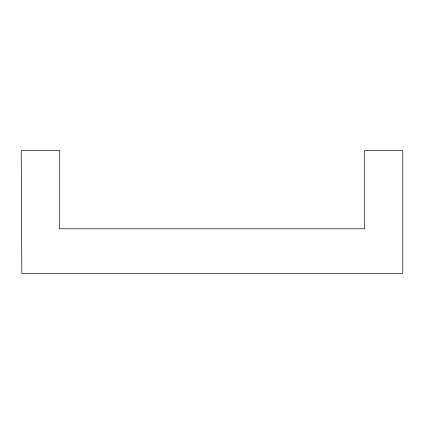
<?xml version="1.0" encoding="UTF-8"?>
<svg xmlns="http://www.w3.org/2000/svg" width="424" height="424" viewBox="0 0 424 424"><rect width="100%" height="100%" fill="white"/><g stroke="black" fill="none" stroke-linecap="round" stroke-linejoin="round"><path stroke-width="0.64" d="M59.296 150.658L21.2 150.658L21.847 273.342L402.8 273.342L402.8 150.658L364.704 150.658L364.704 228.79L59.296 228.79L59.296 150.658"/></g></svg>
